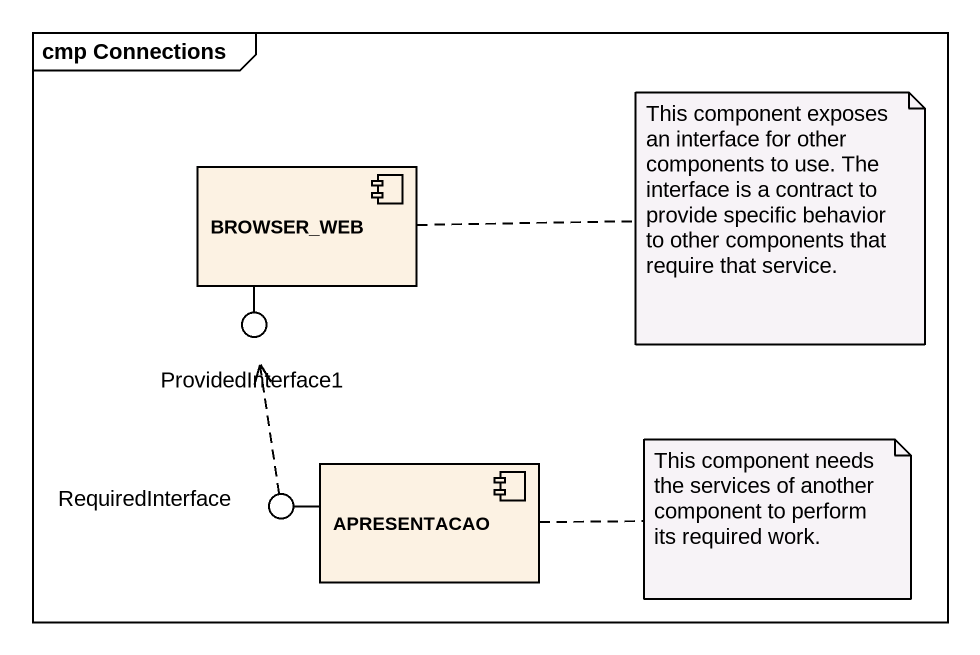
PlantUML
@startuml
mainframe cmp Connections
component BROWSER_WEB
() ProvidedInterface1
component APRESENTACAO
() RequiredInterface
BROWSER_WEB -- ProvidedInterface1
APRESENTACAO -left- RequiredInterface
RequiredInterface .up.> ProvidedInterface1
note right of BROWSER_WEB : This component exposes an interface for other components to use. The interface is a contract to provide specific behavior to other components that require that service.
note right of APRESENTACAO : This component needs the services of another component to perform its required work.
@enduml
